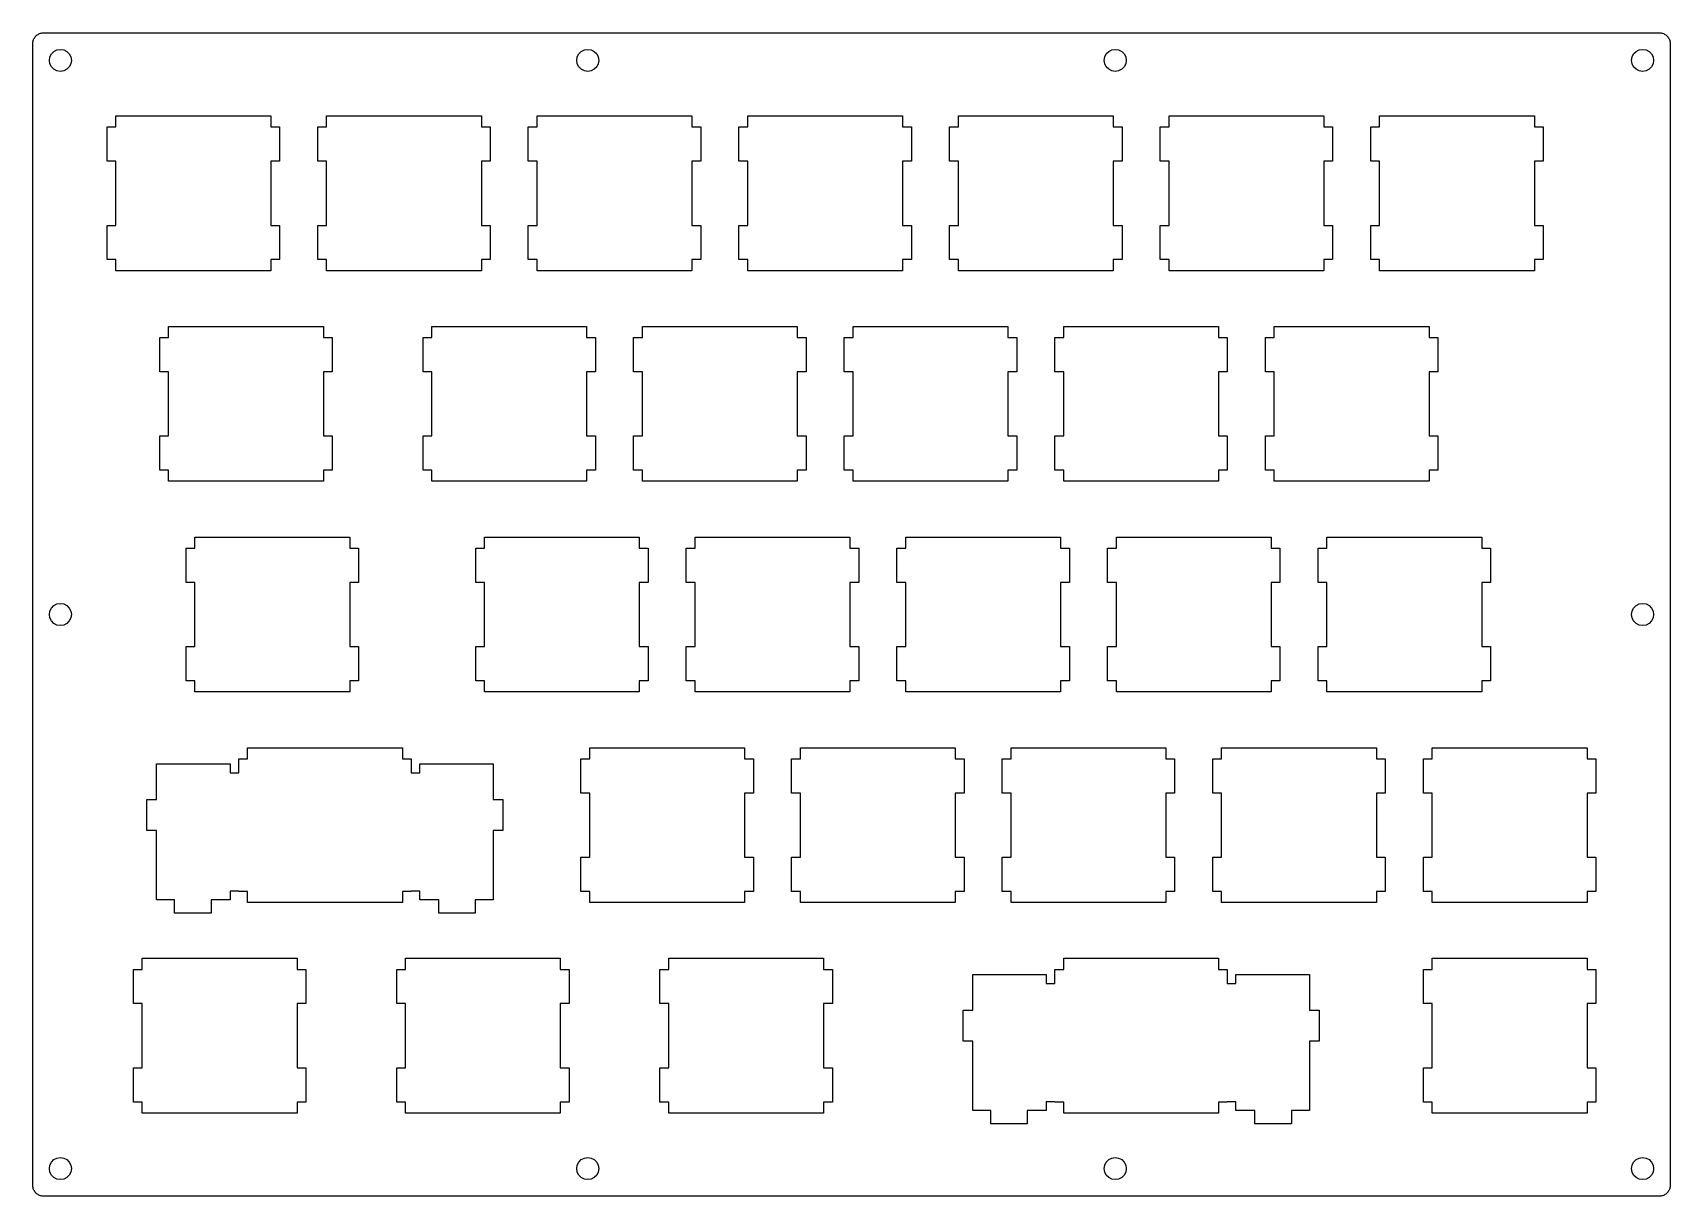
# Model space of a CAD drawing. Extents: x 0 to 148, y 0 to 105.
import ezdxf

# ---------------------------------------------------------------- set-up
doc = ezdxf.new("R2010")
doc.units = 0
doc.layers.get('0').update_dxf_attribs({"linetype": 'CONTINUOUS'})

msp = doc.modelspace()

# ---------------------------------------------------------------- linework, layer by layer
at = {"color": 0}
for p, q in [((0.505739, 105.152), (0.571885, 105.197)), ((0.571885, 105.197), (0.63941, 105.235)), ((0.63941, 105.235), (0.711069, 105.268)), ((0.711069, 105.268), (0.784105, 105.295)), ((0.784105, 105.295), (0.861275, 105.317)), ((0.861275, 105.317), (0.937066, 105.332)), ((0.937066, 105.332), (1.01562, 105.341)), ((1.01562, 105.341), (1.09416, 105.344)), ((1.09416, 105.344), (147.206, 105.344)), ((147.206, 105.344), (147.285, 105.341)), ((147.285, 105.341), (147.363, 105.332)), ((147.363, 105.332), (147.44, 105.317)), ((147.44, 105.317), (147.516, 105.295)), ((147.516, 105.295), (147.589, 105.268)), ((147.589, 105.268), (147.66, 105.235)), ((147.66, 105.235), (147.729, 105.197)), ((147.729, 105.197), (147.793, 105.152)), ((0.093707, 104.344), (0.096463, 104.422)), ((0.093707, 1.09416), (0.093707, 104.344)), ((0.096463, 104.422), (0.106109, 104.501)), ((0.106109, 104.501), (0.121267, 104.577)), ((0.121267, 104.577), (0.143316, 104.654)), ((0.143316, 104.654), (0.169499, 104.727)), ((0.169499, 104.727), (0.202572, 104.798)), ((0.202572, 104.798), (0.241157, 104.866)), ((0.241157, 104.866), (0.285254, 104.932)), ((0.285254, 104.932), (0.333485, 104.993)), ((0.333485, 104.993), (0.38723, 105.051)), ((0.38723, 105.051), (0.445107, 105.104)), ((0.445107, 105.104), (0.505739, 105.152)), ((2.00642, 103.653), (2.28479, 103.795)), ((2.28479, 103.795), (2.59347, 103.843)), ((2.59347, 103.843), (2.90215, 103.795)), ((2.90215, 103.795), (3.18189, 103.653)), ((49.7099, 103.653), (49.9883, 103.795)), ((49.9883, 103.795), (50.2984, 103.843)), ((50.2984, 103.843), (50.607, 103.795)), ((50.607, 103.795), (50.8854, 103.653)), ((97.415, 103.653), (97.6933, 103.795)), ((97.6933, 103.795), (98.002, 103.843)), ((98.002, 103.843), (98.3107, 103.795)), ((98.3107, 103.795), (98.5905, 103.653)), ((145.118, 103.653), (145.397, 103.795)), ((145.397, 103.795), (145.707, 103.843)), ((145.707, 103.843), (146.015, 103.795)), ((146.015, 103.795), (146.294, 103.653)), ((147.793, 105.152), (147.855, 105.104)), ((147.855, 105.104), (147.913, 105.051)), ((147.913, 105.051), (147.967, 104.993)), ((147.967, 104.993), (148.015, 104.932)), ((148.015, 104.932), (148.059, 104.866)), ((148.059, 104.866), (148.098, 104.798)), ((148.098, 104.798), (148.13, 104.727)), ((148.13, 104.727), (148.159, 104.654)), ((148.159, 104.654), (148.179, 104.577)), ((148.179, 104.577), (148.194, 104.501)), ((148.194, 104.501), (148.203, 104.422)), ((148.203, 104.422), (148.207, 104.344)), ((148.207, 104.344), (148.207, 1.09416)), ((1.59439, 102.844), (1.64262, 103.153)), ((1.64262, 102.536), (1.59439, 102.844)), ((1.64262, 103.153), (1.78456, 103.431)), ((1.78456, 102.256), (1.64262, 102.536)), ((1.78456, 103.431), (2.00642, 103.653)), ((2.00642, 102.035), (1.78456, 102.256)), ((3.18189, 103.653), (3.40238, 103.431)), ((3.40238, 102.256), (3.18189, 102.035)), ((3.40238, 103.431), (3.54432, 103.153)), ((3.54432, 102.536), (3.40238, 102.256)), ((3.54432, 103.153), (3.59392, 102.844)), ((3.59392, 102.844), (3.54432, 102.536)), ((49.2979, 102.844), (49.3462, 103.153)), ((49.3462, 102.536), (49.2979, 102.844)), ((49.3462, 103.153), (49.488, 103.431)), ((49.488, 102.256), (49.3462, 102.536)), ((49.488, 103.431), (49.7099, 103.653)), ((49.7099, 102.035), (49.488, 102.256)), ((50.8854, 103.653), (51.1073, 103.431)), ((51.1073, 102.256), (50.8854, 102.035)), ((51.1073, 103.431), (51.2491, 103.153)), ((51.2491, 102.536), (51.1073, 102.256)), ((51.2491, 103.153), (51.2974, 102.844)), ((51.2974, 102.844), (51.2491, 102.536)), ((97.0015, 102.844), (97.0509, 103.153)), ((97.0509, 102.536), (97.0015, 102.844)), ((97.0509, 103.153), (97.1931, 103.431)), ((97.1931, 102.256), (97.0509, 102.536)), ((97.1931, 103.431), (97.415, 103.653)), ((97.415, 102.035), (97.1931, 102.256)), ((98.5905, 103.653), (98.8109, 103.431)), ((98.8109, 102.256), (98.5905, 102.035)), ((98.8109, 103.431), (98.9528, 103.153)), ((98.9528, 102.536), (98.8109, 102.256)), ((98.9528, 103.153), (99.0025, 102.844)), ((99.0025, 102.844), (98.9528, 102.536)), ((144.706, 102.844), (144.755, 103.153)), ((144.755, 102.536), (144.706, 102.844)), ((144.755, 103.153), (144.896, 103.431)), ((144.896, 102.256), (144.755, 102.536)), ((144.896, 103.431), (145.118, 103.653)), ((145.118, 102.035), (144.896, 102.256)), ((146.294, 103.653), (146.516, 103.431)), ((146.516, 102.256), (146.294, 102.035)), ((146.516, 103.431), (146.658, 103.153)), ((146.658, 102.536), (146.516, 102.256)), ((146.658, 103.153), (146.707, 102.844)), ((146.707, 102.844), (146.658, 102.536)), ((2.28479, 101.894), (2.00642, 102.035)), ((2.59347, 101.844), (2.28479, 101.894)), ((2.90215, 101.894), (2.59347, 101.844)), ((3.18189, 102.035), (2.90215, 101.894)), ((49.9883, 101.894), (49.7099, 102.035)), ((50.2984, 101.844), (49.9883, 101.894)), ((50.607, 101.894), (50.2984, 101.844)), ((50.8854, 102.035), (50.607, 101.894)), ((97.6933, 101.894), (97.415, 102.035)), ((98.002, 101.844), (97.6933, 101.894)), ((98.3107, 101.894), (98.002, 101.844)), ((98.5905, 102.035), (98.3107, 101.894)), ((145.397, 101.894), (145.118, 102.035)), ((145.707, 101.844), (145.397, 101.894)), ((146.015, 101.894), (145.707, 101.844)), ((146.294, 102.035), (146.015, 101.894)), ((7.61919, 96.8195), (7.61919, 97.8186)), ((7.61919, 97.8186), (21.6187, 97.8186)), ((21.6187, 97.8186), (21.6187, 96.8195)), ((26.6692, 96.8195), (26.6692, 97.8186)), ((26.6692, 97.8186), (40.6686, 97.8186)), ((40.6686, 97.8186), (40.6686, 96.8195)), ((45.7193, 96.8195), (45.7193, 97.8186)), ((45.7193, 97.8186), (59.7186, 97.8186)), ((59.7186, 97.8186), (59.7186, 96.8195)), ((64.7693, 96.8195), (64.7693, 97.8186)), ((64.7693, 97.8186), (78.7686, 97.8186)), ((78.7686, 97.8186), (78.7686, 96.8195)), ((83.8193, 96.8195), (83.8193, 97.8186)), ((83.8193, 97.8186), (97.8186, 97.8186)), ((97.8186, 97.8186), (97.8186, 96.8195)), ((102.869, 96.8195), (102.869, 97.8186)), ((102.869, 97.8186), (116.869, 97.8186)), ((116.869, 97.8186), (116.869, 96.8195)), ((121.919, 96.8195), (121.919, 97.8186)), ((121.919, 97.8186), (135.919, 97.8186)), ((135.919, 97.8186), (135.919, 96.8195)), ((6.81852, 93.7189), (6.81852, 96.8195)), ((6.81852, 96.8195), (7.61919, 96.8195)), ((21.6187, 96.8195), (22.4193, 96.8195)), ((22.4193, 96.8195), (22.4193, 93.7189)), ((25.8685, 93.7189), (25.8685, 96.8195)), ((25.8685, 96.8195), (26.6692, 96.8195)), ((40.6686, 96.8195), (41.4694, 96.8195)), ((41.4694, 96.8195), (41.4694, 93.7189)), ((44.9185, 93.7189), (44.9185, 96.8195)), ((44.9185, 96.8195), (45.7193, 96.8195)), ((59.7186, 96.8195), (60.5194, 96.8195)), ((60.5194, 96.8195), (60.5194, 93.7189)), ((63.9685, 93.7189), (63.9685, 96.8195)), ((63.9685, 96.8195), (64.7693, 96.8195)), ((78.7686, 96.8195), (79.5694, 96.8195)), ((79.5694, 96.8195), (79.5694, 93.7189)), ((83.0185, 93.7189), (83.0185, 96.8195)), ((83.0185, 96.8195), (83.8193, 96.8195)), ((97.8186, 96.8195), (98.6194, 96.8195)), ((98.6194, 96.8195), (98.6194, 93.7189)), ((102.068, 93.7189), (102.068, 96.8195)), ((102.068, 96.8195), (102.869, 96.8195)), ((116.869, 96.8195), (117.669, 96.8195)), ((117.669, 96.8195), (117.669, 93.7189)), ((121.118, 93.7189), (121.118, 96.8195)), ((121.118, 96.8195), (121.919, 96.8195)), ((135.919, 96.8195), (136.719, 96.8195)), ((136.719, 96.8195), (136.719, 93.7189)), ((7.61919, 93.7189), (6.81852, 93.7189)), ((7.61919, 87.9189), (7.61919, 93.7189)), ((22.4193, 93.7189), (21.6187, 93.7189)), ((21.6187, 93.7189), (21.6187, 87.9189)), ((26.6692, 93.7189), (25.8685, 93.7189)), ((26.6692, 87.9189), (26.6692, 93.7189)), ((41.4694, 93.7189), (40.6686, 93.7189)), ((40.6686, 93.7189), (40.6686, 87.9189)), ((45.7193, 93.7189), (44.9185, 93.7189)), ((45.7193, 87.9189), (45.7193, 93.7189)), ((60.5194, 93.7189), (59.7186, 93.7189)), ((59.7186, 93.7189), (59.7186, 87.9189)), ((64.7693, 93.7189), (63.9685, 93.7189)), ((64.7693, 87.9189), (64.7693, 93.7189)), ((79.5694, 93.7189), (78.7686, 93.7189)), ((78.7686, 93.7189), (78.7686, 87.9189)), ((83.8193, 93.7189), (83.0185, 93.7189)), ((83.8193, 87.9189), (83.8193, 93.7189)), ((98.6194, 93.7189), (97.8186, 93.7189)), ((97.8186, 93.7189), (97.8186, 87.9189)), ((102.869, 93.7189), (102.068, 93.7189)), ((102.869, 87.9189), (102.869, 93.7189)), ((117.669, 93.7189), (116.869, 93.7189)), ((116.869, 93.7189), (116.869, 87.9189)), ((121.919, 93.7189), (121.118, 93.7189)), ((121.919, 87.9189), (121.919, 93.7189)), ((136.719, 93.7189), (135.919, 93.7189)), ((135.919, 93.7189), (135.919, 87.9189)), ((6.81852, 84.8198), (6.81852, 87.9189)), ((6.81852, 87.9189), (7.61919, 87.9189)), ((21.6187, 87.9189), (22.4193, 87.9189)), ((22.4193, 87.9189), (22.4193, 84.8198)), ((25.8685, 84.8198), (25.8685, 87.9189)), ((25.8685, 87.9189), (26.6692, 87.9189)), ((40.6686, 87.9189), (41.4694, 87.9189)), ((41.4694, 87.9189), (41.4694, 84.8198)), ((44.9185, 84.8198), (44.9185, 87.9189)), ((44.9185, 87.9189), (45.7193, 87.9189)), ((59.7186, 87.9189), (60.5194, 87.9189)), ((60.5194, 87.9189), (60.5194, 84.8198)), ((63.9685, 84.8198), (63.9685, 87.9189)), ((63.9685, 87.9189), (64.7693, 87.9189)), ((78.7686, 87.9189), (79.5694, 87.9189)), ((79.5694, 87.9189), (79.5694, 84.8198)), ((83.0185, 84.8198), (83.0185, 87.9189)), ((83.0185, 87.9189), (83.8193, 87.9189)), ((97.8186, 87.9189), (98.6194, 87.9189)), ((98.6194, 87.9189), (98.6194, 84.8198)), ((102.068, 84.8198), (102.068, 87.9189)), ((102.068, 87.9189), (102.869, 87.9189)), ((116.869, 87.9189), (117.669, 87.9189)), ((117.669, 87.9189), (117.669, 84.8198)), ((121.118, 84.8198), (121.118, 87.9189)), ((121.118, 87.9189), (121.919, 87.9189)), ((135.919, 87.9189), (136.719, 87.9189)), ((136.719, 87.9189), (136.719, 84.8198)), ((7.61919, 84.8198), (6.81852, 84.8198)), ((7.61919, 83.8193), (7.61919, 84.8198)), ((21.6187, 84.8198), (21.6187, 83.8193)), ((22.4193, 84.8198), (21.6187, 84.8198)), ((26.6692, 84.8198), (25.8685, 84.8198)), ((26.6692, 83.8193), (26.6692, 84.8198)), ((40.6686, 84.8198), (40.6686, 83.8193)), ((41.4694, 84.8198), (40.6686, 84.8198)), ((45.7193, 84.8198), (44.9185, 84.8198)), ((45.7193, 83.8193), (45.7193, 84.8198)), ((59.7186, 84.8198), (59.7186, 83.8193)), ((60.5194, 84.8198), (59.7186, 84.8198)), ((64.7693, 84.8198), (63.9685, 84.8198)), ((64.7693, 83.8193), (64.7693, 84.8198)), ((78.7686, 84.8198), (78.7686, 83.8193)), ((79.5694, 84.8198), (78.7686, 84.8198)), ((83.8193, 84.8198), (83.0185, 84.8198)), ((83.8193, 83.8193), (83.8193, 84.8198)), ((97.8186, 84.8198), (97.8186, 83.8193)), ((98.6194, 84.8198), (97.8186, 84.8198)), ((102.869, 84.8198), (102.068, 84.8198)), ((102.869, 83.8193), (102.869, 84.8198)), ((116.869, 84.8198), (116.869, 83.8193)), ((117.669, 84.8198), (116.869, 84.8198)), ((121.919, 84.8198), (121.118, 84.8198)), ((121.919, 83.8193), (121.919, 84.8198)), ((135.919, 84.8198), (135.919, 83.8193)), ((136.719, 84.8198), (135.919, 84.8198)), ((21.6187, 83.8193), (7.61919, 83.8193)), ((40.6686, 83.8193), (26.6692, 83.8193)), ((59.7186, 83.8193), (45.7193, 83.8193)), ((78.7686, 83.8193), (64.7693, 83.8193)), ((97.8186, 83.8193), (83.8193, 83.8193)), ((116.869, 83.8193), (102.869, 83.8193)), ((135.919, 83.8193), (121.919, 83.8193)), ((12.3817, 77.7695), (12.3817, 78.7686)), ((12.3817, 78.7686), (26.3812, 78.7686)), ((26.3812, 78.7686), (26.3812, 77.7695)), ((36.1943, 77.7695), (36.1943, 78.7686)), ((36.1943, 78.7686), (50.1936, 78.7686)), ((50.1936, 78.7686), (50.1936, 77.7695)), ((55.2443, 77.7695), (55.2443, 78.7686)), ((55.2443, 78.7686), (69.2436, 78.7686)), ((69.2436, 78.7686), (69.2436, 77.7695)), ((74.2943, 77.7695), (74.2943, 78.7686)), ((74.2943, 78.7686), (88.2936, 78.7686)), ((88.2936, 78.7686), (88.2936, 77.7695)), ((93.3443, 77.7695), (93.3443, 78.7686)), ((93.3443, 78.7686), (107.344, 78.7686)), ((107.344, 78.7686), (107.344, 77.7695)), ((112.394, 77.7695), (112.394, 78.7686)), ((112.394, 78.7686), (126.394, 78.7686)), ((126.394, 78.7686), (126.394, 77.7695)), ((11.5824, 74.6689), (11.5824, 77.7695)), ((11.5824, 77.7695), (12.3817, 77.7695)), ((26.3812, 77.7695), (27.1804, 77.7695)), ((27.1804, 77.7695), (27.1804, 74.6689)), ((35.3935, 74.6689), (35.3935, 77.7695)), ((35.3935, 77.7695), (36.1943, 77.7695)), ((50.1936, 77.7695), (50.9944, 77.7695)), ((50.9944, 77.7695), (50.9944, 74.6689)), ((54.4435, 74.6689), (54.4435, 77.7695)), ((54.4435, 77.7695), (55.2443, 77.7695)), ((69.2436, 77.7695), (70.0444, 77.7695)), ((70.0444, 77.7695), (70.0444, 74.6689)), ((73.4935, 74.6689), (73.4935, 77.7695)), ((73.4935, 77.7695), (74.2943, 77.7695)), ((88.2936, 77.7695), (89.0944, 77.7695)), ((89.0944, 77.7695), (89.0944, 74.6689)), ((92.5435, 74.6689), (92.5435, 77.7695)), ((92.5435, 77.7695), (93.3443, 77.7695)), ((107.344, 77.7695), (108.144, 77.7695)), ((108.144, 77.7695), (108.144, 74.6689)), ((111.593, 74.6689), (111.593, 77.7695)), ((111.593, 77.7695), (112.394, 77.7695)), ((126.394, 77.7695), (127.194, 77.7695)), ((127.194, 77.7695), (127.194, 74.6689)), ((12.3817, 74.6689), (11.5824, 74.6689)), ((12.3817, 68.8689), (12.3817, 74.6689)), ((27.1804, 74.6689), (26.3812, 74.6689)), ((26.3812, 74.6689), (26.3812, 68.8689)), ((36.1943, 74.6689), (35.3935, 74.6689)), ((36.1943, 68.8689), (36.1943, 74.6689)), ((50.9944, 74.6689), (50.1936, 74.6689)), ((50.1936, 74.6689), (50.1936, 68.8689)), ((55.2443, 74.6689), (54.4435, 74.6689)), ((55.2443, 68.8689), (55.2443, 74.6689)), ((70.0444, 74.6689), (69.2436, 74.6689)), ((69.2436, 74.6689), (69.2436, 68.8689)), ((74.2943, 74.6689), (73.4935, 74.6689)), ((74.2943, 68.8689), (74.2943, 74.6689)), ((89.0944, 74.6689), (88.2936, 74.6689)), ((88.2936, 74.6689), (88.2936, 68.8689)), ((93.3443, 74.6689), (92.5435, 74.6689)), ((93.3443, 68.8689), (93.3443, 74.6689)), ((108.144, 74.6689), (107.344, 74.6689)), ((107.344, 74.6689), (107.344, 68.8689)), ((112.394, 74.6689), (111.593, 74.6689)), ((112.394, 68.8689), (112.394, 74.6689)), ((127.194, 74.6689), (126.394, 74.6689)), ((126.394, 74.6689), (126.394, 68.8689)), ((11.5824, 65.7698), (11.5824, 68.8689)), ((11.5824, 68.8689), (12.3817, 68.8689)), ((26.3812, 68.8689), (27.1804, 68.8689)), ((27.1804, 68.8689), (27.1804, 65.7698)), ((35.3935, 65.7698), (35.3935, 68.8689)), ((35.3935, 68.8689), (36.1943, 68.8689)), ((50.1936, 68.8689), (50.9944, 68.8689)), ((50.9944, 68.8689), (50.9944, 65.7698)), ((54.4435, 65.7698), (54.4435, 68.8689)), ((54.4435, 68.8689), (55.2443, 68.8689)), ((69.2436, 68.8689), (70.0444, 68.8689)), ((70.0444, 68.8689), (70.0444, 65.7698)), ((73.4935, 65.7698), (73.4935, 68.8689)), ((73.4935, 68.8689), (74.2943, 68.8689)), ((88.2936, 68.8689), (89.0944, 68.8689)), ((89.0944, 68.8689), (89.0944, 65.7698)), ((92.5435, 65.7698), (92.5435, 68.8689)), ((92.5435, 68.8689), (93.3443, 68.8689)), ((107.344, 68.8689), (108.144, 68.8689)), ((108.144, 68.8689), (108.144, 65.7698)), ((111.593, 65.7698), (111.593, 68.8689)), ((111.593, 68.8689), (112.394, 68.8689)), ((126.394, 68.8689), (127.194, 68.8689)), ((127.194, 68.8689), (127.194, 65.7698)), ((12.3817, 65.7698), (11.5824, 65.7698)), ((12.3817, 64.7693), (12.3817, 65.7698)), ((26.3812, 65.7698), (26.3812, 64.7693)), ((27.1804, 65.7698), (26.3812, 65.7698)), ((36.1943, 65.7698), (35.3935, 65.7698)), ((36.1943, 64.7693), (36.1943, 65.7698)), ((50.1936, 65.7698), (50.1936, 64.7693)), ((50.9944, 65.7698), (50.1936, 65.7698)), ((55.2443, 65.7698), (54.4435, 65.7698)), ((55.2443, 64.7693), (55.2443, 65.7698)), ((69.2436, 65.7698), (69.2436, 64.7693)), ((70.0444, 65.7698), (69.2436, 65.7698)), ((74.2943, 65.7698), (73.4935, 65.7698)), ((74.2943, 64.7693), (74.2943, 65.7698)), ((88.2936, 65.7698), (88.2936, 64.7693)), ((89.0944, 65.7698), (88.2936, 65.7698)), ((93.3443, 65.7698), (92.5435, 65.7698)), ((93.3443, 64.7693), (93.3443, 65.7698)), ((107.344, 65.7698), (107.344, 64.7693)), ((108.144, 65.7698), (107.344, 65.7698)), ((112.394, 65.7698), (111.593, 65.7698)), ((112.394, 64.7693), (112.394, 65.7698)), ((126.394, 65.7698), (126.394, 64.7693)), ((127.194, 65.7698), (126.394, 65.7698)), ((26.3812, 64.7693), (12.3817, 64.7693)), ((50.1936, 64.7693), (36.1943, 64.7693)), ((69.2436, 64.7693), (55.2443, 64.7693)), ((88.2936, 64.7693), (74.2943, 64.7693)), ((107.344, 64.7693), (93.3443, 64.7693)), ((126.394, 64.7693), (112.394, 64.7693)), ((14.7629, 58.7195), (14.7629, 59.7186)), ((14.7629, 59.7186), (28.7624, 59.7186)), ((28.7624, 59.7186), (28.7624, 58.7195)), ((40.9554, 58.7195), (40.9554, 59.7186)), ((40.9554, 59.7186), (54.9561, 59.7186)), ((54.9561, 59.7186), (54.9561, 58.7195)), ((60.0054, 58.7195), (60.0054, 59.7186)), ((60.0054, 59.7186), (74.0061, 59.7186)), ((74.0061, 59.7186), (74.0061, 58.7195)), ((79.0554, 58.7195), (79.0554, 59.7186)), ((79.0554, 59.7186), (93.0561, 59.7186)), ((93.0561, 59.7186), (93.0561, 58.7195)), ((98.1054, 58.7195), (98.1054, 59.7186)), ((98.1054, 59.7186), (112.106, 59.7186)), ((112.106, 59.7186), (112.106, 58.7195)), ((117.155, 58.7195), (117.155, 59.7186)), ((117.155, 59.7186), (131.156, 59.7186)), ((131.156, 59.7186), (131.156, 58.7195)), ((13.9623, 55.6189), (13.9623, 58.7195)), ((13.9623, 58.7195), (14.7629, 58.7195)), ((28.7624, 58.7195), (29.5631, 58.7195)), ((29.5631, 58.7195), (29.5631, 55.6189)), ((40.156, 55.6189), (40.156, 58.7195)), ((40.156, 58.7195), (40.9554, 58.7195)), ((54.9561, 58.7195), (55.7555, 58.7195)), ((55.7555, 58.7195), (55.7555, 55.6189)), ((59.206, 55.6189), (59.206, 58.7195)), ((59.206, 58.7195), (60.0054, 58.7195)), ((74.0061, 58.7195), (74.8055, 58.7195)), ((74.8055, 58.7195), (74.8055, 55.6189)), ((78.256, 55.6189), (78.256, 58.7195)), ((78.256, 58.7195), (79.0554, 58.7195)), ((93.0561, 58.7195), (93.8555, 58.7195)), ((93.8555, 58.7195), (93.8555, 55.6189)), ((97.306, 55.6189), (97.306, 58.7195)), ((97.306, 58.7195), (98.1054, 58.7195)), ((112.106, 58.7195), (112.905, 58.7195)), ((112.905, 58.7195), (112.905, 55.6189)), ((116.357, 55.6189), (116.357, 58.7195)), ((116.357, 58.7195), (117.155, 58.7195)), ((131.156, 58.7195), (131.957, 58.7195)), ((131.957, 58.7195), (131.957, 55.6189)), ((14.7629, 55.6189), (13.9623, 55.6189)), ((14.7629, 49.8189), (14.7629, 55.6189)), ((29.5631, 55.6189), (28.7624, 55.6189)), ((28.7624, 55.6189), (28.7624, 49.8189)), ((40.9554, 55.6189), (40.156, 55.6189)), ((40.9554, 49.8189), (40.9554, 55.6189)), ((55.7555, 55.6189), (54.9561, 55.6189)), ((54.9561, 55.6189), (54.9561, 49.8189)), ((60.0054, 55.6189), (59.206, 55.6189)), ((60.0054, 49.8189), (60.0054, 55.6189)), ((74.8055, 55.6189), (74.0061, 55.6189)), ((74.0061, 55.6189), (74.0061, 49.8189)), ((79.0554, 55.6189), (78.256, 55.6189)), ((79.0554, 49.8189), (79.0554, 55.6189)), ((93.8555, 55.6189), (93.0561, 55.6189)), ((93.0561, 55.6189), (93.0561, 49.8189)), ((98.1054, 55.6189), (97.306, 55.6189)), ((98.1054, 49.8189), (98.1054, 55.6189)), ((112.905, 55.6189), (112.106, 55.6189)), ((112.106, 55.6189), (112.106, 49.8189)), ((117.155, 55.6189), (116.357, 55.6189)), ((117.155, 49.8189), (117.155, 55.6189)), ((131.957, 55.6189), (131.156, 55.6189)), ((131.156, 55.6189), (131.156, 49.8189)), ((1.78456, 53.3065), (2.00642, 53.5284)), ((2.00642, 53.5284), (2.28479, 53.6706)), ((2.28479, 53.6706), (2.59347, 53.7185)), ((2.59347, 53.7185), (2.90215, 53.6706)), ((2.90215, 53.6706), (3.18189, 53.5284)), ((3.18189, 53.5284), (3.40238, 53.3065)), ((144.896, 53.3065), (145.118, 53.5284)), ((145.118, 53.5284), (145.397, 53.6706)), ((145.397, 53.6706), (145.707, 53.7185)), ((145.707, 53.7185), (146.015, 53.6706)), ((146.015, 53.6706), (146.294, 53.5284)), ((146.294, 53.5284), (146.516, 53.3065)), ((1.59439, 52.7195), (1.64262, 53.0281)), ((1.64262, 52.4097), (1.59439, 52.7195)), ((1.64262, 53.0281), (1.78456, 53.3065)), ((1.78456, 52.131), (1.64262, 52.4097)), ((2.00642, 51.9105), (1.78456, 52.131)), ((2.28479, 51.7687), (2.00642, 51.9105)), ((3.18189, 51.9105), (2.90215, 51.7687)), ((3.40238, 52.131), (3.18189, 51.9105)), ((3.40238, 53.3065), (3.54432, 53.0281)), ((3.54432, 52.4097), (3.40238, 52.131)), ((3.54432, 53.0281), (3.59392, 52.7195)), ((3.59392, 52.7195), (3.54432, 52.4097)), ((144.706, 52.7195), (144.755, 53.0281)), ((144.755, 52.4097), (144.706, 52.7195)), ((144.755, 53.0281), (144.896, 53.3065)), ((144.896, 52.131), (144.755, 52.4097)), ((145.118, 51.9105), (144.896, 52.131)), ((145.397, 51.7687), (145.118, 51.9105)), ((146.294, 51.9105), (146.015, 51.7687)), ((146.516, 52.131), (146.294, 51.9105)), ((146.516, 53.3065), (146.658, 53.0281)), ((146.658, 52.4097), (146.516, 52.131)), ((146.658, 53.0281), (146.707, 52.7195)), ((146.707, 52.7195), (146.658, 52.4097)), ((2.59347, 51.719), (2.28479, 51.7687)), ((2.90215, 51.7687), (2.59347, 51.719)), ((145.707, 51.719), (145.397, 51.7687)), ((146.015, 51.7687), (145.707, 51.719)), ((13.9623, 46.7198), (13.9623, 49.8189)), ((13.9623, 49.8189), (14.7629, 49.8189)), ((28.7624, 49.8189), (29.5631, 49.8189)), ((29.5631, 49.8189), (29.5631, 46.7198)), ((40.156, 46.7198), (40.156, 49.8189)), ((40.156, 49.8189), (40.9554, 49.8189)), ((54.9561, 49.8189), (55.7555, 49.8189)), ((55.7555, 49.8189), (55.7555, 46.7198)), ((59.206, 46.7198), (59.206, 49.8189)), ((59.206, 49.8189), (60.0054, 49.8189)), ((74.0061, 49.8189), (74.8055, 49.8189)), ((74.8055, 49.8189), (74.8055, 46.7198)), ((78.256, 46.7198), (78.256, 49.8189)), ((78.256, 49.8189), (79.0554, 49.8189)), ((93.0561, 49.8189), (93.8555, 49.8189)), ((93.8555, 49.8189), (93.8555, 46.7198)), ((97.306, 46.7198), (97.306, 49.8189)), ((97.306, 49.8189), (98.1054, 49.8189)), ((112.106, 49.8189), (112.905, 49.8189)), ((112.905, 49.8189), (112.905, 46.7198)), ((116.357, 46.7198), (116.357, 49.8189)), ((116.357, 49.8189), (117.155, 49.8189)), ((131.156, 49.8189), (131.957, 49.8189)), ((131.957, 49.8189), (131.957, 46.7198)), ((14.7629, 46.7198), (13.9623, 46.7198)), ((14.7629, 45.7193), (14.7629, 46.7198)), ((28.7624, 46.7198), (28.7624, 45.7193)), ((29.5631, 46.7198), (28.7624, 46.7198)), ((40.9554, 46.7198), (40.156, 46.7198)), ((40.9554, 45.7193), (40.9554, 46.7198)), ((54.9561, 46.7198), (54.9561, 45.7193)), ((55.7555, 46.7198), (54.9561, 46.7198)), ((60.0054, 46.7198), (59.206, 46.7198)), ((60.0054, 45.7193), (60.0054, 46.7198)), ((74.0061, 46.7198), (74.0061, 45.7193)), ((74.8055, 46.7198), (74.0061, 46.7198)), ((79.0554, 46.7198), (78.256, 46.7198)), ((79.0554, 45.7193), (79.0554, 46.7198)), ((93.0561, 46.7198), (93.0561, 45.7193)), ((93.8555, 46.7198), (93.0561, 46.7198)), ((98.1054, 46.7198), (97.306, 46.7198)), ((98.1054, 45.7193), (98.1054, 46.7198)), ((112.106, 46.7198), (112.106, 45.7193)), ((112.905, 46.7198), (112.106, 46.7198)), ((117.155, 46.7198), (116.357, 46.7198)), ((117.155, 45.7193), (117.155, 46.7198)), ((131.156, 46.7198), (131.156, 45.7193)), ((131.957, 46.7198), (131.156, 46.7198)), ((28.7624, 45.7193), (14.7629, 45.7193)), ((54.9561, 45.7193), (40.9554, 45.7193)), ((74.0061, 45.7193), (60.0054, 45.7193)), ((93.0561, 45.7193), (79.0554, 45.7193)), ((112.106, 45.7193), (98.1054, 45.7193)), ((131.156, 45.7193), (117.155, 45.7193)), ((19.5254, 39.6695), (19.5254, 40.6686)), ((19.5254, 40.6686), (33.5249, 40.6686)), ((33.5249, 40.6686), (33.5249, 39.6695)), ((50.4818, 39.6695), (50.4818, 40.6686)), ((50.4818, 40.6686), (64.4811, 40.6686)), ((64.4811, 40.6686), (64.4811, 39.6695)), ((69.5318, 39.6695), (69.5318, 40.6686)), ((69.5318, 40.6686), (83.5311, 40.6686)), ((83.5311, 40.6686), (83.5311, 39.6695)), ((88.5804, 39.6695), (88.5804, 40.6686)), ((88.5804, 40.6686), (102.581, 40.6686)), ((102.581, 40.6686), (102.581, 39.6695)), ((107.63, 39.6695), (107.63, 40.6686)), ((107.63, 40.6686), (121.631, 40.6686)), ((121.631, 40.6686), (121.631, 39.6695)), ((126.682, 39.6695), (126.682, 40.6686)), ((126.682, 40.6686), (140.681, 40.6686)), ((140.681, 40.6686), (140.681, 39.6695)), ((11.2999, 35.9696), (11.2999, 39.1996)), ((11.2999, 39.1996), (17.9503, 39.1996)), ((17.9503, 39.1996), (17.9503, 38.3992)), ((18.7248, 38.3992), (18.7248, 39.6695)), ((18.7248, 39.6695), (19.5254, 39.6695)), ((33.5249, 39.6695), (34.3242, 39.6695)), ((34.3242, 39.6695), (34.3242, 38.3992)), ((35.1, 38.3992), (35.1, 39.1996)), ((35.1, 39.1996), (41.7505, 39.1996)), ((41.7505, 39.1996), (41.7505, 35.9696)), ((49.6824, 36.5689), (49.6824, 39.6695)), ((49.6824, 39.6695), (50.4818, 39.6695)), ((64.4811, 39.6695), (65.2819, 39.6695)), ((65.2819, 39.6695), (65.2819, 36.5689)), ((68.7324, 36.5689), (68.7324, 39.6695)), ((68.7324, 39.6695), (69.5318, 39.6695)), ((83.5311, 39.6695), (84.3305, 39.6695)), ((84.3305, 39.6695), (84.3305, 36.5689)), ((87.7824, 36.5689), (87.7824, 39.6695)), ((87.7824, 39.6695), (88.5804, 39.6695)), ((102.581, 39.6695), (103.38, 39.6695)), ((103.38, 39.6695), (103.38, 36.5689)), ((106.831, 36.5689), (106.831, 39.6695)), ((106.831, 39.6695), (107.63, 39.6695)), ((121.631, 39.6695), (122.43, 39.6695)), ((122.43, 39.6695), (122.43, 36.5689)), ((125.881, 36.5689), (125.881, 39.6695)), ((125.881, 39.6695), (126.682, 39.6695)), ((140.681, 39.6695), (141.482, 39.6695)), ((141.482, 39.6695), (141.482, 36.5689)), ((17.9503, 38.3992), (18.7248, 38.3992)), ((34.3242, 38.3992), (35.1, 38.3992)), ((10.4249, 33.1694), (10.4249, 35.9696)), ((10.4249, 35.9696), (11.2999, 35.9696)), ((41.7505, 35.9696), (42.624, 35.9696)), ((42.624, 35.9696), (42.624, 33.1694)), ((50.4818, 36.5689), (49.6824, 36.5689)), ((50.4818, 30.7689), (50.4818, 36.5689)), ((65.2819, 36.5689), (64.4811, 36.5689)), ((64.4811, 36.5689), (64.4811, 30.7689)), ((69.5318, 36.5689), (68.7324, 36.5689)), ((69.5318, 30.7689), (69.5318, 36.5689)), ((84.3305, 36.5689), (83.5311, 36.5689)), ((83.5311, 36.5689), (83.5311, 30.7689)), ((88.5804, 36.5689), (87.7824, 36.5689)), ((88.5804, 30.7689), (88.5804, 36.5689)), ((103.38, 36.5689), (102.581, 36.5689)), ((102.581, 36.5689), (102.581, 30.7689)), ((107.63, 36.5689), (106.831, 36.5689)), ((107.63, 30.7689), (107.63, 36.5689)), ((122.43, 36.5689), (121.631, 36.5689)), ((121.631, 36.5689), (121.631, 30.7689)), ((126.682, 36.5689), (125.881, 36.5689)), ((126.682, 30.7689), (126.682, 36.5689)), ((141.482, 36.5689), (140.681, 36.5689)), ((140.681, 36.5689), (140.681, 30.7689)), ((11.2999, 33.1694), (10.4249, 33.1694)), ((11.2999, 26.8993), (11.2999, 33.1694)), ((41.7505, 33.1694), (41.7505, 26.8993)), ((42.624, 33.1694), (41.7505, 33.1694)), ((49.6824, 27.6696), (49.6824, 30.7689)), ((49.6824, 30.7689), (50.4818, 30.7689)), ((64.4811, 30.7689), (65.2819, 30.7689)), ((65.2819, 30.7689), (65.2819, 27.6696)), ((68.7324, 27.6696), (68.7324, 30.7689)), ((68.7324, 30.7689), (69.5318, 30.7689)), ((83.5311, 30.7689), (84.3305, 30.7689)), ((84.3305, 30.7689), (84.3305, 27.6696)), ((87.7824, 27.6696), (87.7824, 30.7689)), ((87.7824, 30.7689), (88.5804, 30.7689)), ((102.581, 30.7689), (103.38, 30.7689)), ((103.38, 30.7689), (103.38, 27.6696)), ((106.831, 27.6696), (106.831, 30.7689)), ((106.831, 30.7689), (107.63, 30.7689)), ((121.631, 30.7689), (122.43, 30.7689)), ((122.43, 30.7689), (122.43, 27.6696)), ((125.881, 27.6696), (125.881, 30.7689)), ((125.881, 30.7689), (126.682, 30.7689)), ((140.681, 30.7689), (141.482, 30.7689)), ((141.482, 30.7689), (141.482, 27.6696)), ((12.9246, 26.8993), (11.2999, 26.8993)), ((12.9246, 25.6991), (12.9246, 26.8993)), ((17.9503, 26.8993), (16.225, 26.8993)), ((16.225, 26.8993), (16.225, 25.6991)), ((18.7248, 27.6986), (17.9503, 27.6986)), ((17.9503, 27.6986), (17.9503, 26.8993)), ((18.7248, 27.6696), (18.7248, 27.6986)), ((19.5254, 27.6696), (18.7248, 27.6696)), ((19.5254, 26.6692), (19.5254, 27.6696)), ((33.5249, 26.6692), (19.5254, 26.6692)), ((34.3242, 27.6696), (33.5249, 27.6696)), ((33.5249, 27.6696), (33.5249, 26.6692)), ((35.1, 27.6986), (34.3242, 27.6986)), ((34.3242, 27.6986), (34.3242, 27.6696)), ((35.1, 26.8993), (35.1, 27.6986)), ((36.8254, 26.8993), (35.1, 26.8993)), ((36.8254, 25.6991), (36.8254, 26.8993)), ((41.7505, 26.8993), (40.1242, 26.8993)), ((40.1242, 26.8993), (40.1242, 25.6991)), ((50.4818, 27.6696), (49.6824, 27.6696)), ((50.4818, 26.6692), (50.4818, 27.6696)), ((64.4811, 26.6692), (50.4818, 26.6692)), ((64.4811, 27.6696), (64.4811, 26.6692)), ((65.2819, 27.6696), (64.4811, 27.6696)), ((69.5318, 27.6696), (68.7324, 27.6696)), ((69.5318, 26.6692), (69.5318, 27.6696)), ((83.5311, 26.6692), (69.5318, 26.6692)), ((83.5311, 27.6696), (83.5311, 26.6692)), ((84.3305, 27.6696), (83.5311, 27.6696)), ((88.5804, 27.6696), (87.7824, 27.6696)), ((88.5804, 26.6692), (88.5804, 27.6696)), ((102.581, 26.6692), (88.5804, 26.6692)), ((102.581, 27.6696), (102.581, 26.6692)), ((103.38, 27.6696), (102.581, 27.6696)), ((107.63, 27.6696), (106.831, 27.6696)), ((107.63, 26.6692), (107.63, 27.6696)), ((121.631, 26.6692), (107.63, 26.6692)), ((121.631, 27.6696), (121.631, 26.6692)), ((122.43, 27.6696), (121.631, 27.6696)), ((126.682, 27.6696), (125.881, 27.6696)), ((126.682, 26.6692), (126.682, 27.6696)), ((140.681, 26.6692), (126.682, 26.6692)), ((140.681, 27.6696), (140.681, 26.6692)), ((141.482, 27.6696), (140.681, 27.6696)), ((16.225, 25.6991), (12.9246, 25.6991)), ((40.1242, 25.6991), (36.8254, 25.6991)), ((10.0004, 20.6196), (10.0004, 21.6187)), ((10.0004, 21.6187), (23.9999, 21.6187)), ((23.9999, 21.6187), (23.9999, 20.6196)), ((33.8129, 20.6196), (33.8129, 21.6187)), ((33.8129, 21.6187), (47.8123, 21.6187)), ((47.8123, 21.6187), (47.8123, 20.6196)), ((57.6255, 20.6196), (57.6255, 21.6187)), ((57.6255, 21.6187), (71.6248, 21.6187)), ((71.6248, 21.6187), (71.6248, 20.6196)), ((93.3443, 20.6196), (93.3443, 21.6187)), ((93.3443, 21.6187), (107.344, 21.6187)), ((107.344, 21.6187), (107.344, 20.6196)), ((126.682, 20.6196), (126.682, 21.6187)), ((126.682, 21.6187), (140.681, 21.6187)), ((140.681, 21.6187), (140.681, 20.6196)), ((9.19977, 17.519), (9.19977, 20.6196)), ((9.19977, 20.6196), (10.0004, 20.6196)), ((23.9999, 20.6196), (24.7992, 20.6196)), ((24.7992, 20.6196), (24.7992, 17.519)), ((33.0123, 17.519), (33.0123, 20.6196)), ((33.0123, 20.6196), (33.8129, 20.6196)), ((47.8123, 20.6196), (48.6131, 20.6196)), ((48.6131, 20.6196), (48.6131, 17.519)), ((56.8247, 17.519), (56.8247, 20.6196)), ((56.8247, 20.6196), (57.6255, 20.6196)), ((71.6248, 20.6196), (72.4242, 20.6196)), ((72.4242, 20.6196), (72.4242, 17.519)), ((85.1186, 16.9195), (85.1186, 20.1497)), ((85.1186, 20.1497), (91.7691, 20.1497)), ((91.7691, 20.1497), (91.7691, 19.349)), ((91.7691, 19.349), (92.5435, 19.349)), ((92.5435, 19.349), (92.5435, 20.6196)), ((92.5435, 20.6196), (93.3443, 20.6196)), ((107.344, 20.6196), (108.144, 20.6196)), ((108.144, 20.6196), (108.144, 19.349)), ((108.144, 19.349), (108.919, 19.349)), ((108.919, 19.349), (108.919, 20.1497)), ((108.919, 20.1497), (115.569, 20.1497)), ((115.569, 20.1497), (115.569, 16.9195)), ((125.881, 17.519), (125.881, 20.6196)), ((125.881, 20.6196), (126.682, 20.6196)), ((140.681, 20.6196), (141.482, 20.6196)), ((141.482, 20.6196), (141.482, 17.519)), ((10.0004, 17.519), (9.19977, 17.519)), ((10.0004, 11.7189), (10.0004, 17.519)), ((24.7992, 17.519), (23.9999, 17.519)), ((23.9999, 17.519), (23.9999, 11.7189)), ((33.8129, 17.519), (33.0123, 17.519)), ((33.8129, 11.7189), (33.8129, 17.519)), ((48.6131, 17.519), (47.8123, 17.519)), ((47.8123, 17.519), (47.8123, 11.7189)), ((57.6255, 17.519), (56.8247, 17.519)), ((57.6255, 11.7189), (57.6255, 17.519)), ((72.4242, 17.519), (71.6248, 17.519)), ((71.6248, 17.519), (71.6248, 11.7189)), ((84.2437, 14.1194), (84.2437, 16.9195)), ((84.2437, 16.9195), (85.1186, 16.9195)), ((115.569, 16.9195), (116.444, 16.9195)), ((116.444, 16.9195), (116.444, 14.1194)), ((126.682, 17.519), (125.881, 17.519)), ((126.682, 11.7189), (126.682, 17.519)), ((141.482, 17.519), (140.681, 17.519)), ((140.681, 17.519), (140.681, 11.7189)), ((85.1186, 14.1194), (84.2437, 14.1194)), ((85.1186, 7.84931), (85.1186, 14.1194)), ((115.569, 14.1194), (115.569, 7.84931)), ((116.444, 14.1194), (115.569, 14.1194)), ((9.19977, 8.61963), (9.19977, 11.7189)), ((9.19977, 11.7189), (10.0004, 11.7189)), ((23.9999, 11.7189), (24.7992, 11.7189)), ((24.7992, 11.7189), (24.7992, 8.61963)), ((33.0123, 8.61963), (33.0123, 11.7189)), ((33.0123, 11.7189), (33.8129, 11.7189)), ((47.8123, 11.7189), (48.6131, 11.7189)), ((48.6131, 11.7189), (48.6131, 8.61963)), ((56.8247, 8.61963), (56.8247, 11.7189)), ((56.8247, 11.7189), (57.6255, 11.7189)), ((71.6248, 11.7189), (72.4242, 11.7189)), ((72.4242, 11.7189), (72.4242, 8.61963)), ((125.881, 8.61963), (125.881, 11.7189)), ((125.881, 11.7189), (126.682, 11.7189)), ((140.681, 11.7189), (141.482, 11.7189)), ((141.482, 11.7189), (141.482, 8.61963)), ((10.0004, 8.61963), (9.19977, 8.61963)), ((10.0004, 7.61919), (10.0004, 8.61963)), ((23.9999, 7.61919), (10.0004, 7.61919)), ((23.9999, 8.61963), (23.9999, 7.61919)), ((24.7992, 8.61963), (23.9999, 8.61963)), ((33.8129, 8.61963), (33.0123, 8.61963)), ((33.8129, 7.61919), (33.8129, 8.61963)), ((47.8123, 7.61919), (33.8129, 7.61919)), ((47.8123, 8.61963), (47.8123, 7.61919)), ((48.6131, 8.61963), (47.8123, 8.61963)), ((57.6255, 8.61963), (56.8247, 8.61963)), ((57.6255, 7.61919), (57.6255, 8.61963)), ((71.6248, 7.61919), (57.6255, 7.61919)), ((71.6248, 8.61963), (71.6248, 7.61919)), ((72.4242, 8.61963), (71.6248, 8.61963)), ((86.7435, 7.84931), (85.1186, 7.84931)), ((86.7435, 6.64905), (86.7435, 7.84931)), ((91.7691, 7.84931), (90.0437, 7.84931)), ((90.0437, 7.84931), (90.0437, 6.64905)), ((92.5435, 8.64856), (91.7691, 8.64856)), ((91.7691, 8.64856), (91.7691, 7.84931)), ((92.5435, 8.61963), (92.5435, 8.64856)), ((93.3443, 8.61963), (92.5435, 8.61963)), ((93.3443, 7.61919), (93.3443, 8.61963)), ((107.344, 7.61919), (93.3443, 7.61919)), ((108.144, 8.61963), (107.344, 8.61963)), ((107.344, 8.61963), (107.344, 7.61919)), ((108.919, 8.64856), (108.144, 8.64856)), ((108.144, 8.64856), (108.144, 8.61963)), ((108.919, 7.84931), (108.919, 8.64856)), ((110.644, 7.84931), (108.919, 7.84931)), ((110.644, 6.64905), (110.644, 7.84931)), ((115.569, 7.84931), (113.943, 7.84931)), ((113.943, 7.84931), (113.943, 6.64905)), ((126.682, 8.61963), (125.881, 8.61963)), ((126.682, 7.61919), (126.682, 8.61963)), ((140.681, 7.61919), (126.682, 7.61919)), ((140.681, 8.61963), (140.681, 7.61919)), ((141.482, 8.61963), (140.681, 8.61963)), ((90.0437, 6.64905), (86.7435, 6.64905)), ((113.943, 6.64905), (110.644, 6.64905)), ((1.64262, 2.90353), (1.78456, 3.18189)), ((1.78456, 3.18189), (2.00642, 3.40376)), ((2.00642, 3.40376), (2.28479, 3.5457)), ((2.28479, 3.5457), (2.59347, 3.59392)), ((2.59347, 3.59392), (2.90215, 3.5457)), ((2.90215, 3.5457), (3.18189, 3.40376)), ((3.18189, 3.40376), (3.40238, 3.18189)), ((3.40238, 3.18189), (3.54432, 2.90353)), ((49.3462, 2.90353), (49.488, 3.18189)), ((49.488, 3.18189), (49.7099, 3.40376)), ((49.7099, 3.40376), (49.9883, 3.5457)), ((49.9883, 3.5457), (50.2984, 3.59392)), ((50.2984, 3.59392), (50.607, 3.5457)), ((50.607, 3.5457), (50.8854, 3.40376)), ((50.8854, 3.40376), (51.1073, 3.18189)), ((51.1073, 3.18189), (51.2491, 2.90353)), ((97.0509, 2.90353), (97.1931, 3.18189)), ((97.1931, 3.18189), (97.415, 3.40376)), ((97.415, 3.40376), (97.6933, 3.5457)), ((97.6933, 3.5457), (98.002, 3.59392)), ((98.002, 3.59392), (98.3107, 3.5457)), ((98.3107, 3.5457), (98.5905, 3.40376)), ((98.5905, 3.40376), (98.8109, 3.18189)), ((98.8109, 3.18189), (98.9528, 2.90353)), ((144.755, 2.90353), (144.896, 3.18189)), ((144.896, 3.18189), (145.118, 3.40376)), ((145.118, 3.40376), (145.397, 3.5457)), ((145.397, 3.5457), (145.707, 3.59392)), ((145.707, 3.59392), (146.015, 3.5457)), ((146.015, 3.5457), (146.294, 3.40376)), ((146.294, 3.40376), (146.516, 3.18189)), ((146.516, 3.18189), (146.658, 2.90353)), ((1.59439, 2.59347), (1.64262, 2.90353)), ((1.64262, 2.28479), (1.59439, 2.59347)), ((1.78456, 2.00642), (1.64262, 2.28479)), ((2.00642, 1.78456), (1.78456, 2.00642)), ((2.28479, 1.64262), (2.00642, 1.78456)), ((2.59347, 1.59439), (2.28479, 1.64262)), ((2.90215, 1.64262), (2.59347, 1.59439)), ((3.18189, 1.78456), (2.90215, 1.64262)), ((3.40238, 2.00642), (3.18189, 1.78456)), ((3.54432, 2.28479), (3.40238, 2.00642)), ((3.54432, 2.90353), (3.59392, 2.59347)), ((3.59392, 2.59347), (3.54432, 2.28479)), ((49.2979, 2.59347), (49.3462, 2.90353)), ((49.3462, 2.28479), (49.2979, 2.59347)), ((49.488, 2.00642), (49.3462, 2.28479)), ((49.7099, 1.78456), (49.488, 2.00642)), ((49.9883, 1.64262), (49.7099, 1.78456)), ((50.2984, 1.59439), (49.9883, 1.64262)), ((50.607, 1.64262), (50.2984, 1.59439)), ((50.8854, 1.78456), (50.607, 1.64262)), ((51.1073, 2.00642), (50.8854, 1.78456)), ((51.2491, 2.28479), (51.1073, 2.00642)), ((51.2491, 2.90353), (51.2974, 2.59347)), ((51.2974, 2.59347), (51.2491, 2.28479)), ((97.0015, 2.59347), (97.0509, 2.90353)), ((97.0509, 2.28479), (97.0015, 2.59347)), ((97.1931, 2.00642), (97.0509, 2.28479)), ((97.415, 1.78456), (97.1931, 2.00642)), ((97.6933, 1.64262), (97.415, 1.78456)), ((98.002, 1.59439), (97.6933, 1.64262)), ((98.3107, 1.64262), (98.002, 1.59439)), ((98.5905, 1.78456), (98.3107, 1.64262)), ((98.8109, 2.00642), (98.5905, 1.78456)), ((98.9528, 2.28479), (98.8109, 2.00642)), ((98.9528, 2.90353), (99.0025, 2.59347)), ((99.0025, 2.59347), (98.9528, 2.28479)), ((144.706, 2.59347), (144.755, 2.90353)), ((144.755, 2.28479), (144.706, 2.59347)), ((144.896, 2.00642), (144.755, 2.28479)), ((145.118, 1.78456), (144.896, 2.00642)), ((145.397, 1.64262), (145.118, 1.78456)), ((145.707, 1.59439), (145.397, 1.64262)), ((146.015, 1.64262), (145.707, 1.59439)), ((146.294, 1.78456), (146.015, 1.64262)), ((146.516, 2.00642), (146.294, 1.78456)), ((146.658, 2.28479), (146.516, 2.00642)), ((146.658, 2.90353), (146.707, 2.59347)), ((146.707, 2.59347), (146.658, 2.28479)), ((0.096463, 1.01562), (0.093707, 1.09416)), ((0.106109, 0.938445), (0.096463, 1.01562)), ((0.121267, 0.861275), (0.106109, 0.938445)), ((0.143316, 0.785481), (0.121267, 0.861275)), ((0.169499, 0.711069), (0.143316, 0.785481)), ((0.202572, 0.63941), (0.169499, 0.711069)), ((0.241157, 0.571885), (0.202572, 0.63941)), ((0.285254, 0.505739), (0.241157, 0.571885)), ((0.333485, 0.445107), (0.285254, 0.505739)), ((0.38723, 0.38723), (0.333485, 0.445107)), ((0.445107, 0.333485), (0.38723, 0.38723)), ((0.505739, 0.285254), (0.445107, 0.333485)), ((0.571885, 0.241157), (0.505739, 0.285254)), ((0.63941, 0.202572), (0.571885, 0.241157)), ((0.711069, 0.169499), (0.63941, 0.202572)), ((0.784105, 0.143316), (0.711069, 0.169499)), ((0.861275, 0.122645), (0.784105, 0.143316)), ((0.937066, 0.106109), (0.861275, 0.122645)), ((1.01562, 0.096463), (0.937066, 0.106109)), ((1.09416, 0.093707), (1.01562, 0.096463)), ((147.206, 0.093707), (1.09416, 0.093707)), ((147.285, 0.096463), (147.206, 0.093707)), ((147.363, 0.106109), (147.285, 0.096463)), ((147.44, 0.122645), (147.363, 0.106109)), ((147.516, 0.143316), (147.44, 0.122645)), ((147.589, 0.169499), (147.516, 0.143316)), ((147.66, 0.202572), (147.589, 0.169499)), ((147.729, 0.241157), (147.66, 0.202572)), ((147.793, 0.285254), (147.729, 0.241157)), ((147.855, 0.333485), (147.793, 0.285254)), ((147.913, 0.38723), (147.855, 0.333485)), ((147.967, 0.445107), (147.913, 0.38723)), ((148.015, 0.505739), (147.967, 0.445107)), ((148.059, 0.571885), (148.015, 0.505739)), ((148.098, 0.63941), (148.059, 0.571885)), ((148.13, 0.711069), (148.098, 0.63941)), ((148.159, 0.785481), (148.13, 0.711069)), ((148.179, 0.861275), (148.159, 0.785481)), ((148.194, 0.938445), (148.179, 0.861275)), ((148.203, 1.01562), (148.194, 0.938445)), ((148.207, 1.09416), (148.203, 1.01562))]:
    msp.add_line(p, q, dxfattribs=at)

doc.saveas('drawing.dxf')
